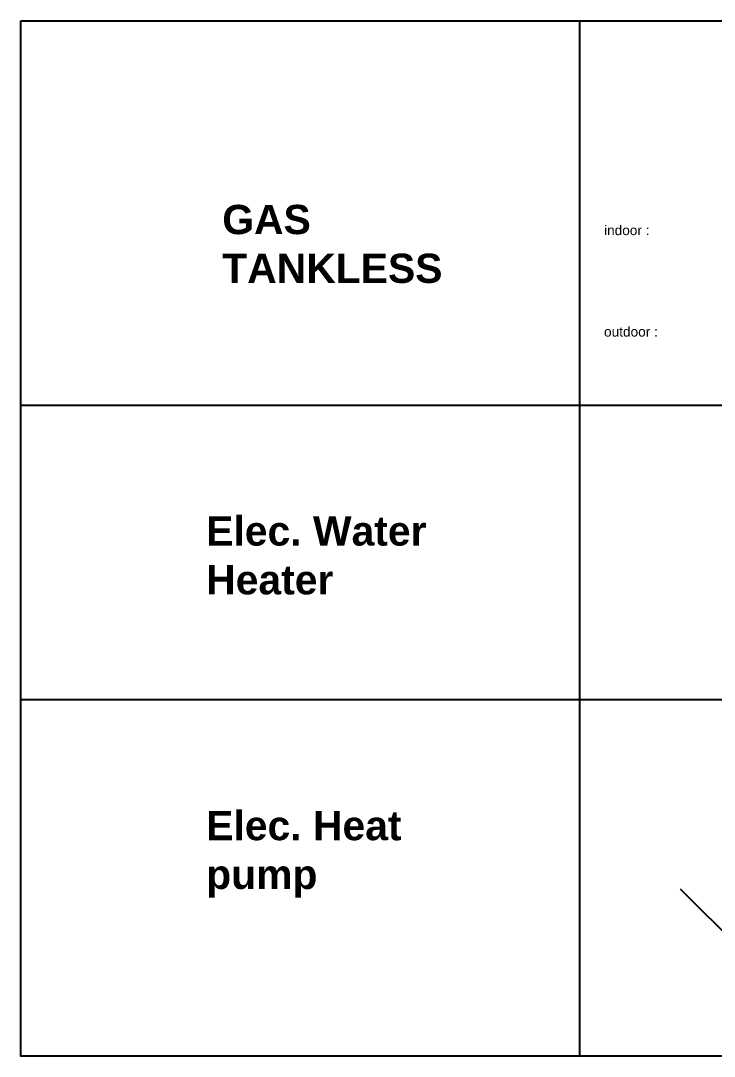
# Model space of a CAD drawing. Header units: inches. Extents: x 2025 to 34930, y -6955 to 4650.
# Drawn here: x 30916 to 31272, y 2214 to 2745 of the extents above; entities that cross this region are included whole.
import ezdxf

# ---------------------------------------------------------------- set-up
doc = ezdxf.new("R2010")
doc.units = ezdxf.units.IN
doc.header["$MEASUREMENT"] = 0
doc.styles.add('style1', font='arial.ttf', dxfattribs={"height": 5})
doc.styles.add('TITLE', font='arialbd.ttf')

msp = doc.modelspace()

# ---------------------------------------------------------------- linework, layer by layer
for p, q in [((31202.46, 2744.75), (31202.46, 2214.01)), ((30915.9, 2547.79), (32490.84, 2547.79)), ((30915.9, 2396.8), (32490.84, 2396.8)), ((31254.02, 2299.87), (31291.24, 2262.66))]:
    msp.add_line(p, q)
msp.add_lwpolyline([(30915.9, 2744.75), (32490.84, 2744.75), (32490.84, 2214.01), (30915.9, 2214.01)], close=True)

# ---------------------------------------------------------------- texts
at = {"attachment_point": 1}
for s, width, gutter_width, insert, char_height, style in [('GAS TANKLESS', 104.8105, 75, (31019.24, 2650.37), 15, 'TITLE'), ('indoor :', 65.1437, 25, (31215, 2639.86), 5, 'style1'), ('outdoor :', 65.1437, 25, (31215, 2587.86), 5, 'style1'), ('Elec. Water Heater', 130.1243, 75, (31011.01, 2490.75), 15, 'TITLE'), ('Elec. Heat pump', 130.1243, 75, (31011.01, 2339.76), 15, 'TITLE')]:
    msp.add_mtext_dynamic_manual_height_columns(s, width=width, gutter_width=gutter_width, heights=[0], dxfattribs=dict(at, insert=insert, char_height=char_height, style=style))

doc.saveas('drawing.dxf')
